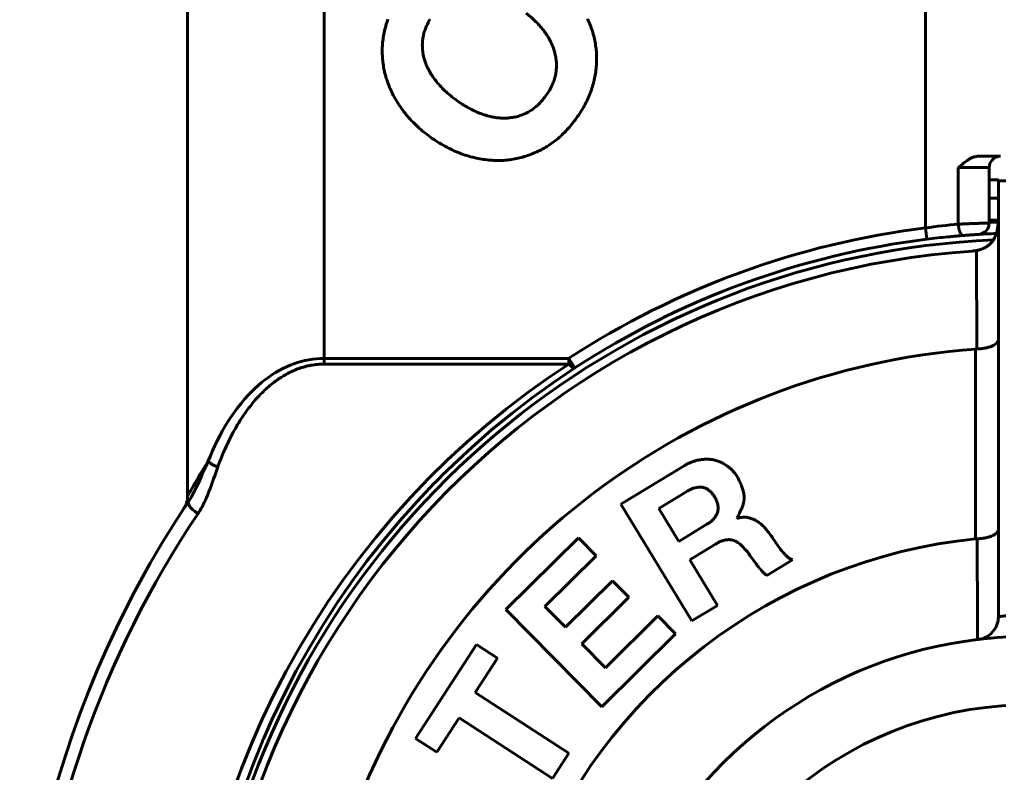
# Model space of a CAD drawing. Header units: millimetres. Extents: x 15 to 415, y 5 to 292.
# Drawn here: x 66.65 to 88.15, y 252.3 to 268.82 of the extents above; entities that cross this region are included whole.
import ezdxf

# ---------------------------------------------------------------- set-up
doc = ezdxf.new("R2010")
doc.units = ezdxf.units.MM
doc.layers.add('Annotations', color=7, linetype='Continuous')
doc.layers.add('Geometries', color=7, linetype='Continuous')
doc.styles.add('Shapr2', font='txt', dxfattribs={"height": 3.3495})
doc.dimstyles.new('ISO-25', dxfattribs={"dimtxt": 2.5, "dimasz": 2.5, "dimexe": 1.25, "dimexo": 0.625, "dimtad": 1, "dimtxsty": 'Standard', "dimcen": 2.5, "dimadec": 0, "dimazin": 0, "dimtfac": 1, "dimtmove": 0, "dimatfit": 3, "dimfxl": 1, "dimarcsym": 0})

# ---------------------------------------------------------------- blocks, each defined once
blk = doc.blocks.new('*D2')
at = {"layer": 'Annotations', "color": 0, "linetype": 'Continuous', "lineweight": 15}
for p, q in [((73.966, 280.019), (155.9, 280.019)), ((154.65, 180.523), (154.65, 277.519)), ((77.224, 178.023), (155.9, 178.023))]:
    blk.add_line(p, q, dxfattribs=at)
at = {"layer": 'Annotations', "color": 0}
for points in [[(155.066, 277.519), (154.233, 277.519), (154.65, 280.019)], [(154.233, 180.523), (155.066, 180.523), (154.65, 178.023)]]:
    blk.add_solid(points, dxfattribs=at)
at = {"layer": 'Defpoints', "color": 0}
for p in [(73.341, 280.019), (154.65, 280.019), (76.599, 178.023)]:
    blk.add_point(p, dxfattribs=at)
at = {"layer": 'Annotations', "color": 0, "lineweight": 15, "insert": (152.275, 225.582), "char_height": 3.3495, "attachment_point": 5, "rotation": 90, "style": 'Shapr2'}
blk.add_mtext('\\A1;102', dxfattribs=at)

msp = doc.modelspace()

# ---------------------------------------------------------------- linework, layer by layer
at = {"layer": 'Geometries', "linetype": 'Continuous', "lineweight": 40}
for p, q in [((70.341, 279.019), (70.341, 258.363)), ((73.341, 279.019), (73.341, 261.384)), ((86.544, 279.019), (86.544, 264.247)), ((87.705, 265.819), (88.194, 265.819)), ((87.264, 265.569), (87.264, 264.33)), ((87.264, 265.569), (87.944, 265.569)), ((87.944, 265.3), (87.944, 265.569)), ((87.944, 264.9), (87.944, 265.3)), ((87.944, 265.3), (88.147, 265.3)), ((88.147, 265.281), (102.147, 265.281)), ((88.147, 265.281), (88.147, 264.9)), ((88.147, 264.9), (87.944, 264.9)), ((87.944, 264.417), (87.944, 264.9)), ((88.147, 264.9), (88.147, 264.417)), ((87.944, 264.367), (87.944, 264.417)), ((87.944, 264.417), (88.146, 264.417)), ((88.147, 264.417), (88.147, 264.376)), ((86.544, 264.247), (86.575, 263.999)), ((87.944, 264.354), (87.944, 264.367)), ((88.147, 264.376), (88.147, 264.126)), ((87.507, 264.09), (87.509, 264.091)), ((87.509, 264.091), (87.51, 264.091)), ((88.036, 263.983), (88.032, 263.977)), ((88.147, 264.126), (88.147, 263.988)), ((88.147, 263.988), (88.147, 263.769)), ((88.147, 263.769), (88.147, 263.281)), ((87.669, 263.751), (87.669, 263.745)), ((87.669, 263.745), (87.672, 261.591)), ((88.147, 263.281), (88.147, 263.181)), ((88.147, 263.181), (88.147, 261.796)), ((88.147, 261.796), (88.147, 257.631)), ((87.647, 261.589), (87.647, 257.423)), ((87.672, 261.59), (87.672, 261.591)), ((73.341, 261.384), (73.264, 261.383)), ((78.712, 261.384), (73.341, 261.384)), ((73.341, 261.32), (73.341, 261.384)), ((73.341, 261.259), (73.341, 261.32)), ((73.341, 261.259), (78.712, 261.259)), ((78.712, 261.384), (78.712, 261.259)), ((78.712, 261.384), (78.848, 261.175)), ((78.651, 261.045), (78.848, 261.175)), ((70.795, 259.132), (70.794, 259.13)), ((79.858, 258.187), (81.242, 259.025)), ((75.909, 258.794), (75.769, 258.654)), ((75.92, 258.806), (75.909, 258.794)), ((81.306, 258.465), (80.688, 258.09)), ((70.264, 258.096), (70.314, 258.172)), ((70.365, 258.248), (70.314, 258.172)), ((81.413, 255.621), (79.858, 258.187)), ((70.258, 258.087), (70.259, 258.089)), ((70.258, 258.087), (70.259, 258.089)), ((70.258, 258.087), (70.258, 258.087)), ((70.259, 258.089), (70.264, 258.096)), ((70.259, 258.089), (70.259, 258.089)), ((80.688, 258.09), (81.126, 257.368)), ((81.126, 257.368), (81.747, 257.745)), ((82.405, 257.883), (82.41, 257.876)), ((88.147, 257.631), (88.147, 255.713)), ((77.327, 255.871), (78.922, 257.448)), ((78.922, 257.448), (79.312, 257.054)), ((81.937, 257.31), (81.37, 256.966)), ((79.312, 257.054), (78.186, 255.94)), ((81.37, 256.966), (81.977, 255.963)), ((83.623, 256.96), (83.059, 256.619)), ((73.93, 256.459), (73.735, 256.18)), ((78.638, 255.483), (79.671, 256.505)), ((79.671, 256.505), (80.032, 256.141)), ((73.735, 256.18), (73.612, 255.997)), ((80.032, 256.141), (78.998, 255.119)), ((79.436, 253.738), (77.327, 255.871)), ((78.186, 255.94), (78.638, 255.483)), ((81.977, 255.963), (81.413, 255.621)), ((79.515, 254.596), (80.666, 255.733)), ((80.666, 255.733), (81.055, 255.339)), ((81.055, 255.339), (79.436, 253.738)), ((87.725, 255.219), (87.725, 255.219)), ((75.346, 253.044), (76.683, 255.106)), ((76.683, 255.106), (77.148, 254.805)), ((78.998, 255.119), (79.515, 254.596)), ((77.148, 254.805), (76.659, 254.05)), ((76.659, 254.05), (78.711, 252.72)), ((72.216, 253.505), (72.019, 253.061)), ((76.301, 253.497), (75.812, 252.742)), ((78.353, 252.167), (76.301, 253.497)), ((72.003, 253.024), (71.988, 252.989)), ((72.004, 253.027), (72.003, 253.024)), ((72.007, 253.034), (72.004, 253.027)), ((72.019, 253.061), (72.007, 253.034)), ((75.812, 252.742), (75.346, 253.044)), ((78.711, 252.72), (78.353, 252.167))]:
    msp.add_line(p, q, dxfattribs=at)
at = {"layer": 'Geometries', "linetype": 'Continuous', "lineweight": 40, "flags": 128}
for points in [[(78.232, 268.476), (78.214, 268.503), (78.195, 268.53), (78.176, 268.557), (78.156, 268.584), (78.135, 268.61), (78.114, 268.636), (78.092, 268.662), (78.067, 268.69), (78.042, 268.717), (78.016, 268.745), (77.989, 268.772), (77.962, 268.799), (77.933, 268.825), (77.905, 268.851), (77.875, 268.877), (77.845, 268.903), (77.814, 268.928), (77.783, 268.953), (77.778, 268.956)], [(74.619, 268.244), (74.621, 268.281), (74.624, 268.318), (74.628, 268.354), (74.633, 268.391), (74.638, 268.428), (74.643, 268.464), (74.65, 268.499), (74.657, 268.535), (74.665, 268.571), (74.673, 268.607), (74.683, 268.644), (74.693, 268.68), (74.703, 268.716), (74.715, 268.752), (74.727, 268.788), (74.74, 268.824)], [(75.664, 268.825), (75.649, 268.799), (75.634, 268.773), (75.62, 268.746), (75.606, 268.72), (75.595, 268.696), (75.584, 268.672), (75.574, 268.647), (75.564, 268.623), (75.555, 268.599), (75.547, 268.574), (75.538, 268.548), (75.531, 268.521), (75.524, 268.494), (75.518, 268.467), (75.512, 268.441), (75.507, 268.414), (75.504, 268.387), (75.501, 268.362), (75.498, 268.337), (75.497, 268.312), (75.496, 268.288), (75.495, 268.263), (75.496, 268.238)], [(79.123, 268.835), (79.138, 268.801), (79.153, 268.768), (79.167, 268.735), (79.181, 268.702), (79.193, 268.668), (79.206, 268.635), (79.217, 268.601), (79.229, 268.566), (79.239, 268.532), (79.249, 268.497), (79.259, 268.463), (79.267, 268.428), (79.275, 268.393), (79.283, 268.358), (79.289, 268.323), (79.296, 268.287), (79.301, 268.252), (79.306, 268.216), (79.31, 268.181), (79.314, 268.146), (79.317, 268.111), (79.319, 268.075), (79.321, 268.039), (79.322, 268.003), (79.323, 267.966), (79.323, 267.93), (79.322, 267.893), (79.321, 267.856), (79.319, 267.819)], [(78.441, 267.829), (78.44, 267.857), (78.439, 267.884), (78.437, 267.911), (78.434, 267.937), (78.43, 267.964), (78.426, 267.991), (78.422, 268.017), (78.416, 268.046), (78.409, 268.075), (78.402, 268.104), (78.394, 268.133), (78.385, 268.161), (78.376, 268.187), (78.367, 268.213), (78.357, 268.238), (78.347, 268.264), (78.335, 268.289), (78.324, 268.314), (78.311, 268.34), (78.297, 268.367), (78.282, 268.394), (78.266, 268.422), (78.25, 268.449), (78.232, 268.476)], [(74.646, 267.772), (74.646, 267.775), (74.64, 267.811), (74.635, 267.846), (74.63, 267.881), (74.626, 267.917), (74.623, 267.952), (74.62, 267.987), (74.618, 268.024), (74.617, 268.06), (74.616, 268.097), (74.616, 268.133), (74.616, 268.17), (74.617, 268.207), (74.619, 268.244)], [(75.496, 268.238), (75.497, 268.211), (75.498, 268.183), (75.499, 268.17)], [(75.549, 267.917), (75.553, 267.905), (75.562, 267.879), (75.572, 267.853), (75.582, 267.828), (75.593, 267.802), (75.604, 267.776), (75.616, 267.751), (75.629, 267.725), (75.643, 267.698), (75.659, 267.67), (75.675, 267.642), (75.692, 267.615), (75.71, 267.588)], [(74.706, 267.524), (74.704, 267.53), (74.694, 267.565), (74.684, 267.6), (74.675, 267.635), (74.667, 267.67), (74.659, 267.705), (74.652, 267.74), (74.646, 267.772)], [(78.218, 267.159), (78.236, 267.185), (78.253, 267.212), (78.27, 267.238), (78.286, 267.265), (78.301, 267.291), (78.315, 267.318), (78.329, 267.345), (78.34, 267.369), (78.351, 267.393), (78.362, 267.418), (78.372, 267.443), (78.381, 267.467), (78.389, 267.492), (78.398, 267.518), (78.406, 267.545), (78.413, 267.572), (78.419, 267.599), (78.424, 267.626), (78.429, 267.653), (78.433, 267.68), (78.436, 267.705), (78.438, 267.73), (78.44, 267.755), (78.441, 267.78), (78.442, 267.804), (78.441, 267.829)], [(79.319, 267.819), (79.316, 267.782), (79.313, 267.745), (79.309, 267.708), (79.304, 267.672), (79.299, 267.635), (79.293, 267.599), (79.286, 267.563), (79.279, 267.528), (79.271, 267.492), (79.263, 267.456), (79.253, 267.419), (79.243, 267.383), (79.232, 267.347), (79.221, 267.311), (79.209, 267.275), (79.196, 267.24), (79.182, 267.204), (79.168, 267.168), (79.153, 267.133), (79.138, 267.098), (79.121, 267.062), (79.105, 267.028), (79.088, 266.993), (79.07, 266.959), (79.051, 266.924), (79.032, 266.889), (79.011, 266.855), (78.99, 266.82), (78.968, 266.785), (78.946, 266.751), (78.923, 266.716), (78.899, 266.682)], [(74.875, 267.126), (74.857, 267.159), (74.84, 267.192), (74.824, 267.226), (74.808, 267.259), (74.793, 267.293), (74.778, 267.326), (74.764, 267.36), (74.751, 267.393), (74.739, 267.427), (74.727, 267.461), (74.715, 267.495), (74.706, 267.524)], [(75.71, 267.588), (75.729, 267.56), (75.748, 267.533), (75.768, 267.505), (75.789, 267.478), (75.81, 267.452), (75.832, 267.425), (75.855, 267.399), (75.881, 267.37), (75.907, 267.341), (75.934, 267.313), (75.962, 267.285), (75.991, 267.257), (76.021, 267.23), (76.051, 267.203), (76.082, 267.176), (76.114, 267.149), (76.147, 267.123), (76.18, 267.097), (76.213, 267.071), (76.248, 267.046), (76.283, 267.021)], [(75.715, 266.211), (75.677, 266.238), (75.639, 266.265), (75.602, 266.293), (75.566, 266.322), (75.53, 266.35), (75.495, 266.379), (75.46, 266.409), (75.426, 266.438), (75.392, 266.47), (75.358, 266.502), (75.324, 266.534), (75.292, 266.566), (75.26, 266.599), (75.229, 266.633), (75.2, 266.665), (75.171, 266.698), (75.144, 266.731), (75.116, 266.764), (75.09, 266.797), (75.064, 266.831), (75.039, 266.866), (75.014, 266.9), (74.989, 266.937), (74.965, 266.974), (74.941, 267.011), (74.919, 267.049), (74.896, 267.087), (74.875, 267.126)], [(76.283, 267.021), (76.314, 266.999), (76.346, 266.978), (76.377, 266.958), (76.409, 266.938), (76.44, 266.919), (76.472, 266.901), (76.503, 266.883), (76.538, 266.864), (76.573, 266.846), (76.608, 266.829), (76.643, 266.812), (76.678, 266.797), (76.712, 266.782), (76.747, 266.767), (76.782, 266.754), (76.817, 266.742), (76.852, 266.73), (76.887, 266.719), (76.921, 266.709), (76.956, 266.7), (76.99, 266.691)], [(77.668, 266.72), (77.694, 266.73), (77.719, 266.74), (77.744, 266.75), (77.769, 266.762), (77.793, 266.774), (77.817, 266.787), (77.841, 266.8), (77.863, 266.813), (77.884, 266.827), (77.905, 266.841), (77.926, 266.855), (77.946, 266.871), (77.967, 266.886), (77.988, 266.904), (78.01, 266.923), (78.031, 266.942), (78.052, 266.962), (78.073, 266.983), (78.093, 267.004), (78.113, 267.026), (78.131, 267.047), (78.149, 267.068), (78.167, 267.09), (78.184, 267.112), (78.201, 267.135), (78.218, 267.159)], [(76.99, 266.691), (77.019, 266.685), (77.047, 266.679), (77.075, 266.674), (77.103, 266.669), (77.131, 266.665), (77.159, 266.662), (77.187, 266.659), (77.218, 266.657), (77.248, 266.656), (77.278, 266.655), (77.308, 266.655), (77.338, 266.656), (77.365, 266.658), (77.392, 266.66), (77.419, 266.663), (77.446, 266.666), (77.472, 266.67), (77.499, 266.675), (77.525, 266.68), (77.554, 266.686), (77.583, 266.694), (77.612, 266.702), (77.64, 266.711), (77.668, 266.72)], [(78.899, 266.682), (78.875, 266.648), (78.851, 266.614), (78.826, 266.581), (78.801, 266.549), (78.775, 266.518), (78.75, 266.487), (78.724, 266.457), (78.698, 266.428), (78.672, 266.4), (78.645, 266.371), (78.618, 266.343), (78.59, 266.316), (78.562, 266.289), (78.534, 266.263), (78.505, 266.237), (78.476, 266.212), (78.447, 266.188), (78.418, 266.164), (78.388, 266.141), (78.358, 266.119), (78.327, 266.097), (78.297, 266.076), (78.267, 266.056), (78.236, 266.036), (78.205, 266.017), (78.173, 265.998), (78.14, 265.98), (78.108, 265.963), (78.075, 265.946), (78.041, 265.929), (78.008, 265.914), (77.974, 265.898)], [(76.842, 265.749), (76.801, 265.755), (76.76, 265.762), (76.719, 265.77), (76.678, 265.778), (76.637, 265.788), (76.596, 265.798), (76.556, 265.808), (76.516, 265.82), (76.474, 265.832), (76.432, 265.846), (76.39, 265.86), (76.348, 265.875), (76.307, 265.891), (76.265, 265.907), (76.226, 265.924), (76.187, 265.941), (76.148, 265.959), (76.109, 265.978), (76.07, 265.997), (76.031, 266.017), (75.992, 266.038), (75.954, 266.059), (75.914, 266.083), (75.874, 266.107), (75.834, 266.131), (75.794, 266.157), (75.755, 266.183), (75.715, 266.211)], [(77.974, 265.898), (77.94, 265.884), (77.906, 265.87), (77.872, 265.857), (77.837, 265.844), (77.803, 265.832), (77.769, 265.821), (77.735, 265.811), (77.701, 265.801), (77.667, 265.792), (77.632, 265.783), (77.597, 265.775), (77.561, 265.767), (77.526, 265.76), (77.491, 265.754), (77.455, 265.748), (77.42, 265.743), (77.384, 265.739), (77.349, 265.735), (77.313, 265.732), (77.277, 265.729), (77.241, 265.727), (77.206, 265.726), (77.17, 265.726), (77.135, 265.726), (77.099, 265.726), (77.063, 265.728), (77.026, 265.73), (76.989, 265.732), (76.953, 265.735), (76.916, 265.739), (76.879, 265.744), (76.842, 265.749)], [(87.676, 265.817), (87.666, 265.816), (87.653, 265.814), (87.64, 265.811), (87.627, 265.808), (87.614, 265.804), (87.601, 265.799), (87.586, 265.794), (87.572, 265.788), (87.558, 265.782), (87.544, 265.775), (87.53, 265.768), (87.516, 265.76), (87.502, 265.752), (87.488, 265.743), (87.469, 265.731), (87.451, 265.718), (87.432, 265.705), (87.411, 265.689), (87.39, 265.673), (87.37, 265.657), (87.349, 265.64), (87.322, 265.618), (87.295, 265.595), (87.267, 265.571), (87.264, 265.569)], [(87.705, 265.819), (87.692, 265.819), (87.679, 265.818), (87.676, 265.817)], [(88.146, 264.417), (88.146, 264.411), (88.145, 264.391), (88.144, 264.376)], [(88.147, 264.452), (88.146, 264.432), (88.146, 264.417)], [(87.727, 264.347), (87.707, 264.346), (87.686, 264.345), (87.664, 264.344), (87.642, 264.344), (87.62, 264.343), (87.597, 264.342), (87.574, 264.341), (87.55, 264.34), (87.526, 264.34), (87.502, 264.339), (87.478, 264.338), (87.454, 264.337), (87.43, 264.336), (87.406, 264.335), (87.382, 264.334), (87.358, 264.333), (87.334, 264.332), (87.31, 264.331), (87.287, 264.33), (87.264, 264.33)], [(87.264, 264.33), (87.266, 264.316), (87.267, 264.302), (87.269, 264.288), (87.271, 264.274), (87.273, 264.261), (87.275, 264.247), (87.278, 264.235), (87.281, 264.222), (87.284, 264.21), (87.287, 264.198), (87.291, 264.186), (87.295, 264.175), (87.299, 264.164), (87.303, 264.154), (87.307, 264.144), (87.312, 264.135), (87.316, 264.127), (87.321, 264.119), (87.326, 264.112), (87.331, 264.105), (87.336, 264.1), (87.341, 264.095), (87.346, 264.09), (87.351, 264.087), (87.356, 264.084), (87.36, 264.082), (87.365, 264.081), (87.37, 264.08), (87.374, 264.08)], [(87.944, 264.354), (87.943, 264.354), (87.938, 264.353), (87.93, 264.353), (87.919, 264.353), (87.904, 264.352), (87.887, 264.352), (87.866, 264.351), (87.843, 264.35), (87.818, 264.35), (87.79, 264.349), (87.76, 264.348), (87.727, 264.347)], [(88.13, 264.249), (88.127, 264.232), (88.124, 264.215), (88.121, 264.198), (88.117, 264.181), (88.113, 264.164), (88.109, 264.147), (88.104, 264.13), (88.102, 264.124)], [(88.144, 264.376), (88.144, 264.371), (88.142, 264.35), (88.14, 264.325), (88.137, 264.299), (88.134, 264.274), (88.13, 264.249)], [(87.038, 264.05), (87.069, 264.053), (87.108, 264.057), (87.147, 264.061), (87.186, 264.064), (87.225, 264.068), (87.262, 264.071), (87.3, 264.074), (87.337, 264.077), (87.374, 264.08)], [(87.374, 264.08), (87.386, 264.081), (87.397, 264.082), (87.409, 264.083), (87.42, 264.084), (87.432, 264.085), (87.444, 264.086), (87.456, 264.087), (87.468, 264.088), (87.48, 264.088), (87.492, 264.089), (87.503, 264.09), (87.507, 264.09)], [(87.51, 264.091), (87.515, 264.091), (87.527, 264.092), (87.538, 264.093), (87.549, 264.094), (87.561, 264.094), (87.571, 264.095), (87.582, 264.096), (87.592, 264.096), (87.602, 264.097), (87.612, 264.098), (87.621, 264.098), (87.63, 264.099), (87.634, 264.099)], [(87.634, 264.099), (87.639, 264.1), (87.647, 264.1), (87.655, 264.101), (87.662, 264.101), (87.669, 264.102), (87.675, 264.102), (87.681, 264.102), (87.686, 264.103), (87.691, 264.103), (87.695, 264.103), (87.699, 264.103), (87.702, 264.104), (87.705, 264.104), (87.707, 264.104), (87.709, 264.104), (87.71, 264.104), (87.71, 264.104)], [(88.032, 263.977), (88.029, 263.971), (88.018, 263.957), (88.008, 263.942), (87.996, 263.929), (87.985, 263.916), (87.973, 263.903), (87.961, 263.891), (87.948, 263.88), (87.935, 263.869), (87.921, 263.858), (87.907, 263.847), (87.892, 263.837), (87.877, 263.828), (87.861, 263.819), (87.843, 263.809), (87.824, 263.8), (87.805, 263.791), (87.786, 263.783), (87.77, 263.777), (87.754, 263.772), (87.737, 263.767), (87.721, 263.762), (87.704, 263.758), (87.687, 263.754), (87.669, 263.751)], [(88.102, 264.124), (88.098, 264.113), (88.092, 264.096), (88.086, 264.079), (88.079, 264.063), (88.072, 264.047), (88.064, 264.031), (88.056, 264.016), (88.048, 264.001), (88.038, 263.986), (88.036, 263.983)], [(87.578, 263.739), (87.594, 263.74), (87.609, 263.742), (87.624, 263.743), (87.639, 263.746), (87.654, 263.748), (87.669, 263.751)], [(88, 261.65), (87.986, 261.645), (87.971, 261.639), (87.955, 261.634), (87.939, 261.629), (87.926, 261.626), (87.912, 261.622), (87.898, 261.618), (87.883, 261.615), (87.868, 261.612), (87.854, 261.609), (87.839, 261.606), (87.823, 261.604), (87.808, 261.601), (87.792, 261.599), (87.776, 261.597), (87.76, 261.595), (87.743, 261.594), (87.726, 261.593), (87.709, 261.591), (87.691, 261.591), (87.672, 261.59)], [(88.147, 261.796), (88.142, 261.77), (88.13, 261.743), (88.109, 261.718), (88.08, 261.694), (88.044, 261.671), (88, 261.65)], [(87.672, 261.59), (87.659, 261.59), (87.647, 261.589)], [(71.006, 259.005), (71.028, 259.067), (71.052, 259.128), (71.075, 259.189), (71.1, 259.249), (71.124, 259.309), (71.145, 259.356), (71.165, 259.402), (71.186, 259.449), (71.207, 259.494), (71.228, 259.54), (71.25, 259.585), (71.273, 259.63), (71.295, 259.674), (71.318, 259.718), (71.342, 259.762), (71.365, 259.804), (71.389, 259.846), (71.413, 259.887), (71.437, 259.929), (71.463, 259.972), (71.49, 260.016), (71.518, 260.058), (71.546, 260.1), (71.574, 260.142), (71.602, 260.183), (71.629, 260.221), (71.657, 260.258), (71.684, 260.295), (71.712, 260.331), (71.741, 260.367), (71.769, 260.402), (71.798, 260.437), (71.827, 260.471), (71.857, 260.504), (71.887, 260.536), (71.916, 260.568), (71.945, 260.598), (71.975, 260.629), (72.005, 260.658), (72.033, 260.685), (72.061, 260.711), (72.09, 260.736), (72.118, 260.761), (72.147, 260.786), (72.176, 260.809), (72.205, 260.833), (72.231, 260.853), (72.258, 260.873), (72.285, 260.893), (72.312, 260.912), (72.339, 260.931), (72.366, 260.949), (72.394, 260.967), (72.421, 260.984), (72.448, 261.001), (72.476, 261.017), (72.503, 261.032), (72.531, 261.048), (72.564, 261.065), (72.596, 261.081), (72.629, 261.097), (72.662, 261.112), (72.694, 261.125), (72.725, 261.138), (72.757, 261.151), (72.789, 261.162), (72.821, 261.173), (72.853, 261.184), (72.883, 261.193), (72.913, 261.201), (72.943, 261.209), (72.973, 261.217), (73.003, 261.223), (73.035, 261.23), (73.043, 261.231)], [(73.264, 261.383), (73.256, 261.382), (73.172, 261.377), (73.088, 261.367), (73.005, 261.354), (72.921, 261.337), (72.838, 261.317), (72.755, 261.292), (72.673, 261.264), (72.591, 261.233), (72.51, 261.197), (72.43, 261.158), (72.35, 261.116), (72.271, 261.07), (72.193, 261.02), (72.115, 260.967), (72.039, 260.911), (71.964, 260.851), (71.889, 260.788), (71.816, 260.721), (71.745, 260.651), (71.674, 260.578), (71.593, 260.489), (71.514, 260.396), (71.437, 260.299), (71.363, 260.198), (71.29, 260.093), (71.219, 259.984)], [(78.712, 261.259), (78.25, 260.949), (77.794, 260.622), (77.346, 260.279), (76.905, 259.921), (76.473, 259.546), (76.051, 259.157), (75.639, 258.753), (75.237, 258.334), (74.848, 257.901), (74.471, 257.454), (74.107, 256.995), (73.757, 256.523), (73.422, 256.039), (73.102, 255.544), (72.819, 255.077)], [(78.712, 261.259), (78.72, 261.25), (78.729, 261.241), (78.737, 261.232), (78.746, 261.224), (78.754, 261.216), (78.762, 261.209), (78.77, 261.202), (78.778, 261.196), (78.786, 261.19), (78.793, 261.186), (78.8, 261.182), (78.807, 261.178), (78.813, 261.175), (78.819, 261.173), (78.825, 261.172), (78.831, 261.171), (78.836, 261.171), (78.84, 261.171), (78.844, 261.173), (78.848, 261.175)], [(75.92, 258.806), (76.17, 259.05), (76.588, 259.438), (77.018, 259.814), (77.46, 260.175), (77.912, 260.523), (78.375, 260.856), (78.651, 261.045)], [(71.219, 259.984), (71.16, 259.886), (71.102, 259.785), (71.045, 259.682), (70.991, 259.576), (70.939, 259.468), (70.888, 259.357), (70.84, 259.245), (70.795, 259.132)], [(70.365, 258.248), (70.424, 258.343), (70.48, 258.445), (70.532, 258.551), (70.584, 258.661), (70.635, 258.775), (70.686, 258.891), (70.739, 259.009), (70.794, 259.129)], [(70.794, 259.13), (70.746, 259.052), (70.699, 258.976), (70.674, 258.934)], [(70.794, 259.13), (70.802, 259.12), (70.811, 259.11), (70.821, 259.101), (70.831, 259.092), (70.843, 259.083), (70.855, 259.074), (70.868, 259.065), (70.882, 259.057), (70.896, 259.049), (70.911, 259.041), (70.926, 259.034), (70.941, 259.027), (70.957, 259.021), (70.973, 259.015), (70.99, 259.01), (71.006, 259.005)], [(81.242, 259.025), (81.259, 259.036), (81.277, 259.047), (81.296, 259.057), (81.314, 259.067), (81.333, 259.076), (81.352, 259.085), (81.371, 259.093), (81.39, 259.102), (81.409, 259.109), (81.429, 259.117), (81.449, 259.123), (81.469, 259.13), (81.49, 259.136), (81.512, 259.142), (81.534, 259.147), (81.556, 259.152), (81.578, 259.157), (81.601, 259.16), (81.623, 259.164), (81.646, 259.166), (81.669, 259.168), (81.692, 259.17)], [(81.692, 259.17), (81.712, 259.171), (81.733, 259.171), (81.754, 259.171), (81.775, 259.17), (81.796, 259.169), (81.817, 259.167), (81.838, 259.164), (81.858, 259.161), (81.879, 259.158), (81.899, 259.154), (81.92, 259.149), (81.94, 259.144), (81.962, 259.137), (81.984, 259.13), (82.005, 259.123), (82.027, 259.115), (82.048, 259.106), (82.069, 259.096), (82.09, 259.086), (82.11, 259.075)], [(82.11, 259.075), (82.137, 259.058), (82.163, 259.041), (82.18, 259.029), (82.197, 259.017), (82.214, 259.005), (82.229, 258.994), (82.243, 258.983), (82.257, 258.971), (82.271, 258.959), (82.284, 258.947), (82.297, 258.934), (82.311, 258.919), (82.324, 258.904), (82.337, 258.888), (82.35, 258.872), (82.362, 258.856), (82.378, 258.835), (82.392, 258.815), (82.407, 258.794), (82.422, 258.772)], [(70.674, 258.934), (70.655, 258.903), (70.612, 258.832), (70.572, 258.765), (70.535, 258.702), (70.5, 258.643), (70.468, 258.588), (70.445, 258.548), (70.424, 258.511), (70.405, 258.478), (70.388, 258.449), (70.374, 258.423), (70.362, 258.402), (70.353, 258.385), (70.346, 258.373), (70.342, 258.365), (70.341, 258.363)], [(70.572, 257.983), (70.59, 258.011), (70.608, 258.039), (70.625, 258.067), (70.641, 258.095), (70.657, 258.124), (70.673, 258.153), (70.69, 258.188), (70.707, 258.222), (70.724, 258.257), (70.74, 258.292), (70.758, 258.334), (70.776, 258.376), (70.793, 258.418), (70.81, 258.461), (70.826, 258.504), (70.842, 258.546), (70.866, 258.612), (70.89, 258.677), (70.913, 258.743), (70.937, 258.808), (70.96, 258.874), (70.983, 258.939), (71.006, 259.005)], [(73.93, 256.459), (73.934, 256.465), (74.273, 256.924), (74.625, 257.373), (74.992, 257.81), (75.372, 258.235), (75.765, 258.649), (75.769, 258.654)], [(82.422, 258.772), (82.439, 258.735), (82.457, 258.697), (82.474, 258.659), (82.485, 258.636), (82.494, 258.613), (82.504, 258.59), (82.513, 258.567), (82.521, 258.543), (82.529, 258.522), (82.536, 258.5), (82.542, 258.478), (82.546, 258.461), (82.55, 258.445), (82.554, 258.428), (82.557, 258.411), (82.559, 258.394), (82.561, 258.376), (82.563, 258.359), (82.564, 258.341), (82.564, 258.324), (82.563, 258.307), (82.562, 258.29), (82.56, 258.273), (82.558, 258.256), (82.555, 258.239), (82.552, 258.222), (82.548, 258.205), (82.543, 258.188), (82.538, 258.17), (82.532, 258.153), (82.526, 258.135), (82.518, 258.113), (82.509, 258.092), (82.5, 258.071), (82.491, 258.049), (82.477, 258.022), (82.464, 257.994), (82.45, 257.966), (82.428, 257.925), (82.405, 257.883)], [(81.646, 258.556), (81.626, 258.556), (81.605, 258.556), (81.584, 258.556), (81.568, 258.555), (81.553, 258.554), (81.537, 258.553), (81.521, 258.551), (81.506, 258.549), (81.49, 258.546), (81.475, 258.542), (81.46, 258.538), (81.445, 258.533), (81.43, 258.527), (81.415, 258.521), (81.4, 258.515), (81.384, 258.507), (81.368, 258.499), (81.353, 258.491), (81.329, 258.478), (81.306, 258.465)], [(81.91, 258.344), (81.902, 258.358), (81.894, 258.372), (81.886, 258.385), (81.877, 258.398), (81.868, 258.411), (81.858, 258.423), (81.848, 258.435), (81.837, 258.447), (81.826, 258.458), (81.816, 258.467), (81.805, 258.477), (81.793, 258.486), (81.781, 258.495), (81.769, 258.503), (81.756, 258.511), (81.743, 258.518), (81.729, 258.525), (81.715, 258.532), (81.699, 258.539), (81.682, 258.545), (81.664, 258.551), (81.646, 258.556)], [(70.259, 258.089), (70.268, 258.103), (70.277, 258.118), (70.286, 258.134), (70.294, 258.151), (70.301, 258.167), (70.308, 258.184), (70.314, 258.201), (70.32, 258.219)], [(70.32, 258.219), (70.324, 258.236), (70.329, 258.254), (70.332, 258.272), (70.335, 258.29), (70.338, 258.308), (70.339, 258.326), (70.34, 258.344), (70.341, 258.363)], [(70.572, 257.983), (70.555, 257.992), (70.539, 258.001), (70.522, 258.011), (70.498, 258.028), (70.475, 258.045), (70.454, 258.063), (70.434, 258.082), (70.421, 258.094), (70.41, 258.107), (70.399, 258.12), (70.39, 258.132), (70.381, 258.145), (70.374, 258.157), (70.366, 258.175), (70.36, 258.192), (70.357, 258.208), (70.356, 258.223), (70.358, 258.231), (70.36, 258.24), (70.364, 258.247)], [(81.981, 258.004), (81.984, 258.019), (81.986, 258.035), (81.988, 258.051), (81.99, 258.066), (81.991, 258.082), (81.991, 258.098), (81.991, 258.114), (81.99, 258.13), (81.988, 258.145), (81.987, 258.159), (81.984, 258.174), (81.981, 258.188), (81.978, 258.202), (81.973, 258.217), (81.969, 258.232), (81.963, 258.246), (81.957, 258.26), (81.951, 258.274), (81.945, 258.286), (81.939, 258.298), (81.932, 258.31), (81.925, 258.321), (81.917, 258.333), (81.91, 258.344)], [(70.258, 258.087), (70.073, 257.801), (69.791, 257.348), (69.52, 256.888), (69.261, 256.422), (69.174, 256.259)], [(81.747, 257.745), (81.76, 257.752), (81.773, 257.759), (81.785, 257.767), (81.798, 257.775), (81.81, 257.783), (81.821, 257.792), (81.834, 257.802), (81.847, 257.813), (81.859, 257.824), (81.871, 257.835), (81.882, 257.847), (81.893, 257.859), (81.904, 257.872), (81.914, 257.885), (81.924, 257.899), (81.934, 257.913), (81.943, 257.927), (81.951, 257.942), (81.959, 257.957), (81.967, 257.973), (81.974, 257.988), (81.981, 258.004)], [(82.41, 257.876), (82.43, 257.88), (82.451, 257.884), (82.471, 257.888), (82.486, 257.891), (82.502, 257.893), (82.517, 257.895), (82.533, 257.897), (82.549, 257.898), (82.564, 257.899), (82.58, 257.898), (82.596, 257.898), (82.612, 257.896), (82.628, 257.894), (82.644, 257.891), (82.659, 257.887), (82.676, 257.883), (82.693, 257.878), (82.709, 257.873), (82.734, 257.865), (82.758, 257.856)], [(82.758, 257.856), (82.777, 257.847), (82.796, 257.838), (82.814, 257.828), (82.832, 257.817), (82.85, 257.807), (82.868, 257.795), (82.888, 257.781), (82.907, 257.767), (82.927, 257.752), (82.945, 257.736), (82.964, 257.719), (82.982, 257.702), (82.999, 257.684), (83.016, 257.666)], [(83.016, 257.666), (83.056, 257.618), (83.076, 257.594), (83.095, 257.569), (83.114, 257.545), (83.132, 257.521), (83.15, 257.496), (83.168, 257.471), (83.186, 257.446), (83.203, 257.421), (83.237, 257.37)], [(88.147, 257.631), (88.146, 257.62), (88.144, 257.608), (88.14, 257.597), (88.134, 257.586), (88.127, 257.574), (88.119, 257.563), (88.109, 257.553), (88.098, 257.542), (88.085, 257.532), (88.071, 257.522), (88.055, 257.512), (88.038, 257.503), (88.02, 257.494), (88, 257.485)], [(82.237, 257.408), (82.216, 257.406), (82.195, 257.404), (82.175, 257.401), (82.159, 257.399), (82.144, 257.397), (82.128, 257.394), (82.113, 257.39), (82.099, 257.387), (82.086, 257.383), (82.073, 257.378), (82.06, 257.373), (82.047, 257.368), (82.034, 257.362), (82.017, 257.354), (82.001, 257.345), (81.985, 257.337), (81.961, 257.323), (81.937, 257.31)], [(82.472, 257.307), (82.454, 257.321), (82.435, 257.335), (82.422, 257.344), (82.409, 257.352), (82.396, 257.36), (82.386, 257.366), (82.376, 257.371), (82.365, 257.376), (82.354, 257.381), (82.343, 257.385), (82.332, 257.389), (82.32, 257.392), (82.309, 257.395), (82.291, 257.399), (82.273, 257.402), (82.255, 257.405), (82.237, 257.408)], [(87.681, 257.425), (87.669, 257.425), (87.658, 257.424), (87.647, 257.423)], [(88, 257.485), (87.986, 257.479), (87.971, 257.474), (87.955, 257.469), (87.939, 257.464), (87.926, 257.46), (87.912, 257.457), (87.898, 257.453), (87.883, 257.45), (87.868, 257.447), (87.853, 257.444), (87.839, 257.441), (87.823, 257.439), (87.808, 257.436), (87.792, 257.434), (87.776, 257.432), (87.76, 257.43), (87.743, 257.429), (87.726, 257.427), (87.709, 257.426), (87.695, 257.426), (87.681, 257.425)], [(87.681, 257.425), (87.683, 256.806), (87.685, 256.187), (87.687, 255.701), (87.688, 255.214)], [(82.91, 256.767), (82.871, 256.816), (82.852, 256.84), (82.833, 256.865), (82.803, 256.904), (82.774, 256.942), (82.746, 256.981), (82.717, 257.021)], [(83.447, 257.092), (83.467, 257.073), (83.477, 257.063), (83.487, 257.053), (83.497, 257.044), (83.507, 257.034), (83.518, 257.026), (83.529, 257.017), (83.54, 257.009), (83.551, 257.001), (83.563, 256.994), (83.575, 256.987), (83.591, 256.978), (83.607, 256.969), (83.623, 256.96)], [(83.059, 256.619), (83.039, 256.635), (83.019, 256.653), (83.009, 256.661), (82.999, 256.67), (82.989, 256.679), (82.98, 256.688), (82.968, 256.701), (82.956, 256.714), (82.944, 256.727), (82.927, 256.747), (82.91, 256.767)], [(69.174, 256.259), (69.013, 255.949), (68.776, 255.471), (68.564, 255.016), (68.362, 254.555), (68.17, 254.091), (67.989, 253.622), (67.818, 253.149), (67.649, 252.643), (67.492, 252.133), (67.347, 251.62), (67.215, 251.103), (67.095, 250.584), (66.987, 250.061), (66.898, 249.566), (66.819, 249.07), (66.752, 248.571), (66.695, 248.072), (66.651, 247.571)], [(72.216, 253.505), (72.218, 253.509), (72.465, 254.023), (72.728, 254.529), (73.007, 255.027), (73.301, 255.516), (73.61, 255.995), (73.612, 255.997)], [(89.189, 255.781), (89.096, 255.78), (89.008, 255.779), (88.923, 255.776), (88.842, 255.773), (88.766, 255.77), (88.694, 255.766), (88.614, 255.762), (88.541, 255.756), (88.474, 255.751), (88.412, 255.746), (88.365, 255.741), (88.323, 255.737), (88.285, 255.732), (88.251, 255.728), (88.223, 255.724), (88.198, 255.721), (88.176, 255.718), (88.16, 255.715), (88.15, 255.714), (88.147, 255.713)], [(87.724, 255.219), (87.724, 255.219), (87.725, 255.219), (87.725, 255.219), (87.725, 255.219)], [(87.725, 255.219), (87.725, 255.219), (87.724, 255.219), (87.724, 255.219)], [(87.725, 255.219), (87.725, 255.219), (87.725, 255.219), (87.725, 255.219), (87.725, 255.219), (87.725, 255.219), (87.725, 255.219), (87.725, 255.219), (87.725, 255.219), (87.725, 255.219), (87.725, 255.219), (87.725, 255.219), (87.726, 255.219), (87.726, 255.219), (87.726, 255.219), (87.726, 255.219), (87.726, 255.219), (87.726, 255.219), (87.726, 255.219), (87.726, 255.219), (87.726, 255.219), (87.727, 255.219), (87.727, 255.219), (87.727, 255.219), (87.727, 255.22), (87.728, 255.22), (87.728, 255.22), (87.728, 255.22), (87.728, 255.22), (87.728, 255.22), (87.729, 255.22), (87.729, 255.22), (87.729, 255.22), (87.729, 255.22), (87.73, 255.22), (87.73, 255.22), (87.73, 255.22), (87.73, 255.22), (87.731, 255.22), (87.731, 255.22), (87.731, 255.22), (87.732, 255.22), (87.732, 255.22), (87.732, 255.22), (87.733, 255.22), (87.733, 255.22), (87.733, 255.22), (87.734, 255.22), (87.734, 255.221), (87.734, 255.221), (87.735, 255.221), (87.735, 255.221), (87.736, 255.221), (87.737, 255.221), (87.737, 255.221), (87.738, 255.221), (87.739, 255.221), (87.74, 255.221), (87.741, 255.222), (87.742, 255.222), (87.743, 255.222), (87.744, 255.222), (87.745, 255.222), (87.745, 255.222), (87.746, 255.222), (87.747, 255.222), (87.748, 255.222), (87.749, 255.223), (87.75, 255.223), (87.751, 255.223), (87.753, 255.223), (87.754, 255.223), (87.756, 255.224), (87.757, 255.224), (87.759, 255.224), (87.76, 255.224), (87.762, 255.224), (87.763, 255.225), (87.765, 255.225), (87.766, 255.225), (87.767, 255.225), (87.768, 255.225), (87.769, 255.225), (87.77, 255.225), (87.771, 255.226), (87.772, 255.226), (87.773, 255.226), (87.774, 255.226), (87.775, 255.226), (87.776, 255.226), (87.777, 255.226), (87.778, 255.226), (87.78, 255.227), (87.782, 255.227), (87.783, 255.227), (87.785, 255.227), (87.786, 255.228), (87.788, 255.228), (87.79, 255.228), (87.792, 255.228), (87.795, 255.229), (87.797, 255.229), (87.799, 255.229), (87.801, 255.229), (87.803, 255.23), (87.804, 255.23), (87.806, 255.23), (87.807, 255.23), (87.809, 255.23), (87.81, 255.23), (87.812, 255.231), (87.813, 255.231), (87.815, 255.231), (87.817, 255.231), (87.819, 255.231), (87.821, 255.232), (87.823, 255.232), (87.824, 255.232), (87.826, 255.232), (87.828, 255.233), (87.83, 255.233), (87.832, 255.233), (87.833, 255.233), (87.834, 255.233), (87.835, 255.233), (87.836, 255.233), (87.838, 255.234), (87.839, 255.234), (87.841, 255.234), (87.842, 255.234), (87.844, 255.234), (87.845, 255.234), (87.847, 255.235), (87.851, 255.235), (87.856, 255.236), (87.858, 255.236), (87.859, 255.236), (87.861, 255.236), (87.863, 255.236), (87.864, 255.237), (87.865, 255.237), (87.867, 255.237), (87.868, 255.237), (87.868, 255.237), (87.869, 255.237), (87.87, 255.237), (87.871, 255.237), (87.873, 255.237), (87.874, 255.238), (87.876, 255.238), (87.877, 255.238), (87.883, 255.238), (87.886, 255.239), (87.889, 255.239), (87.892, 255.239), (87.895, 255.24), (87.898, 255.24), (87.901, 255.24), (87.903, 255.24), (87.904, 255.241), (87.905, 255.241), (87.906, 255.241), (87.907, 255.241), (87.908, 255.241), (87.909, 255.241), (87.91, 255.241), (87.91, 255.241), (87.911, 255.241), (87.911, 255.241), (87.911, 255.241), (87.912, 255.241), (87.912, 255.241), (87.913, 255.241), (87.914, 255.242), (87.915, 255.242), (87.916, 255.242), (87.918, 255.242), (87.919, 255.242), (87.921, 255.242), (87.923, 255.242), (87.925, 255.243), (87.927, 255.243), (87.93, 255.243), (87.932, 255.243), (87.935, 255.244), (87.938, 255.244), (87.941, 255.244), (87.944, 255.244), (87.948, 255.245), (87.952, 255.245), (87.956, 255.246), (87.96, 255.246), (87.964, 255.246), (87.968, 255.247), (87.973, 255.247), (87.978, 255.247)], [(72.819, 255.077), (72.797, 255.038), (72.508, 254.523), (72.236, 253.999), (71.981, 253.467), (71.743, 252.927), (71.523, 252.381), (71.32, 251.83), (71.136, 251.273), (70.969, 250.713), (70.821, 250.15), (70.691, 249.585), (70.58, 249.018), (70.486, 248.451), (70.411, 247.885), (70.353, 247.32), (70.312, 246.757), (70.289, 246.197), (70.283, 245.687)], [(71.228, 250.834), (71.229, 250.836), (71.393, 251.382), (71.574, 251.923), (71.772, 252.458), (71.987, 252.987), (71.988, 252.989)]]:
    msp.add_lwpolyline(points, dxfattribs=at)
at = {"layer": 'Geometries', "linetype": 'Continuous', "lineweight": 40}
for centre, radius, start, end in [((76.638, 268.264), 1.143, 184.7228, 197.6596), ((88.194, 265.569), 0.25, 96.624, 180), ((88.647, 265.281), 0.5, 177.8326, 180), ((88.833, 245.839), 18.55, 97.0869, 123.0669), ((88.604, 249.488), 14.901, 95.1586, 97.9455), ((87.694, 264.354), 0.25, 316.7595, 0), ((88.833, 245.839), 18.55, 92.1291, 92.7457), ((88.835, 245.801), 18.2, 92.5157, 165.5209), ((88.833, 245.839), 18.3, 97.0869, 123.0669), ((88.833, 245.839), 18.3, 95.6301, 97.0869), ((88.833, 245.839), 18.3, 94.147, 94.1479), ((88.833, 245.839), 18.3, 92.2906, 93.7564), ((87.694, 264.354), 0.25, 273.519, 316.7595), ((88.812, 245.781), 18, 93.9299, 182.0233), ((88.812, 245.781), 15.851, 94.2161, 226.0809), ((73.341, 259.661), 1.598, 90.0239, 100.754), ((88.833, 245.714), 22, 146.1045, 175.5093), ((88.812, 245.781), 11.7, 95.7161, 223.0703), ((85.049, 258.523), 2.148, 212.4493, 221.7566), ((81.352, 256.102), 1.646, 33.9507, 47.0998), ((88.833, 245.839), 18.3, 144.5234, 146.2808), ((87.647, 255.713), 0.5, 318.3462, 0), ((87.647, 255.713), 0.5, 278.9694, 318.3462), ((88.812, 245.781), 9.5, 96.7911, 213.1394), ((88.812, 245.781), 9.5, 96.5537, 96.7911), ((88.812, 245.781), 9.5, 90.2792, 96.5537), ((88.812, 245.781), 8, 22.7191, 339.3876)]:
    msp.add_arc(centre, radius, start, end, dxfattribs=at)

# ---------------------------------------------------------------- dimensions: what is measured, and where the dimension line sits
at = {"layer": 'Annotations', "linetype": 'Continuous', "lineweight": 15}
dim = msp.add_linear_dim(base=(154.65, 280.019), p1=(76.599, 178.023), p2=(73.341, 280.019), angle=90, dimstyle='ISO-25', override={"dimscale": 1, "dimgap": 0.7, "dimdec": 2, "dimlfac": 1, "dimrnd": 0.01, "dimzin": 8, "dimdsep": 44, "dimtxsty": 'Shapr2', "dimse1": 0, "dimse2": 0, "dimadec": 2, "dimtol": 0, "dimlim": 0, "dimtp": 0, "dimtm": 0, "dimtfac": 0.6, "dimtdec": 8, "dimfrac": 2, "dimtolj": 1, "dimlwd": 15, "dimlwe": 15}, dxfattribs=at)
dim.commit()
dim.dimension.update_dxf_attribs({"geometry": '*D2', "text_midpoint": (154.65, 225.582), "dimtype": 160})

doc.saveas('drawing.dxf')
